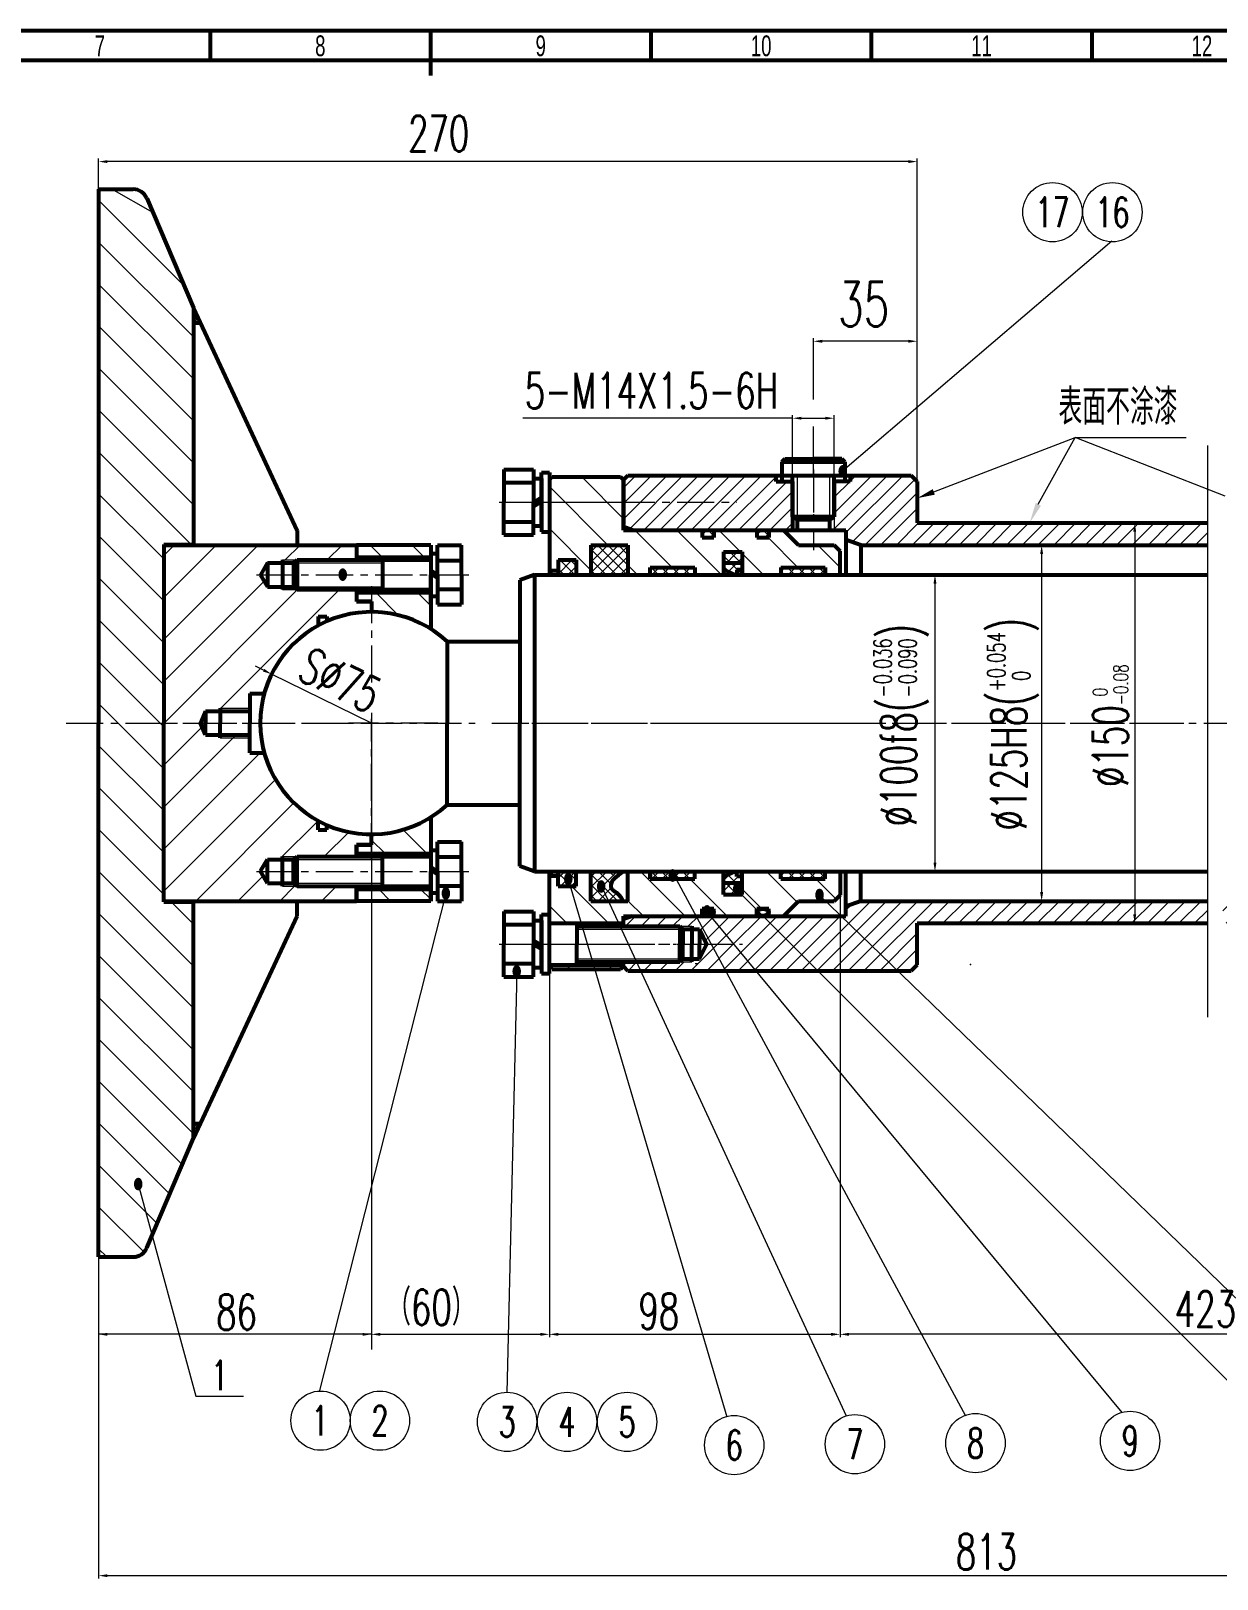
# Model space of a CAD drawing. Extents: x -25 to 1164, y -10 to 831.
# Drawn here: x 435 to 835, y 309 to 831 of the extents above; entities that cross this region are included whole.
import ezdxf
from ezdxf.enums import TextEntityAlignment as Align

# ---------------------------------------------------------------- set-up
doc = ezdxf.new("R2010")
doc.units = 0
doc.header["$LTSCALE"] = 10
doc.header["$MEASUREMENT"] = 0
for name, pattern in [('CENTER', [2, 1.25, -0.25, 0.25, -0.25]), ('G', [2, 1.25, -0.25, 0.25, -0.25]), ('PHANTOM', [2.5, 1.25, -0.25, 0.25, -0.25, 0.25, -0.25])]:
    doc.linetypes.add(name, pattern=pattern)
doc.layers.get('0').update_dxf_attribs({"linetype": 'CONTINUOUS', "lineweight": 53})
for name, color, linetype, lineweight in [('01', 7, 'CONTINUOUS', 53), ('02', 1, 'CONTINUOUS', 20), ('05', 4, 'G', 20), ('1', 1, 'CENTER', 20), ('3', 6, 'PHANTOM', 20), ('5', 5, 'CONTINUOUS', 20), ('6', 6, 'CONTINUOUS', 20)]:
    doc.layers.add(name, color=color, linetype=linetype, lineweight=lineweight)
doc.styles.add('INTECAD', font='GBTXT', dxfattribs={"width": 0.67, "bigfont": 'INTECAD'})
doc.styles.get("Standard").update_dxf_attribs({"font": 'txt.shx', "width": 0.67, "bigfont": 'hztxt.shx'})
pattern_1 = [(45, (100.9199, 31.05217), (-0.44194174, 0.44194174), []), (135, (100.9199, 31.05217), (-0.44194174, -0.44194174), [])]
pattern_2 = [(135, (100.92, 31.052), (-7.07107, -7.07107), [])]

msp = doc.modelspace()

# ---------------------------------------------------------------- hatches: boundary and pattern name
at = {"layer": '6'}
h = msp.add_hatch(dxfattribs=at)
h.set_pattern_fill('ANSI37', color=256, scale=5, style=0)
h.set_pattern_definition(pattern_1)
h.paths.add_polyline_path([(491.92, 732.62), (489.59, 737.62), (489.59, 732.62)])
h = msp.add_hatch(dxfattribs=at)
h.set_pattern_fill('_USER', color=256, scale=10, angle=135, style=0, pattern_type=0)
h.set_pattern_definition([(135, (0, 0), (-7.07107, -7.07107), [])])
h.paths.add_polyline_path([(634.57, 672.12), (610.57, 672.12), (609.57, 672.12), (609.57, 649.12), (612.57, 649.12), (612.57, 652.62), (618.57, 652.62), (618.57, 647.62), (623.57, 647.62), (623.57, 657.62), (636.07, 657.62), (636.07, 647.62), (643.57, 647.62), (643.57, 650.12), (658.57, 650.12), (658.57, 647.62), (668.27, 647.62), (668.27, 655.37), (674.57, 655.37), (674.57, 647.62), (687.57, 647.62), (687.57, 650.12), (702.57, 650.12), (702.57, 647.62), (707.57, 647.62), (707.57, 655.62), (705.57, 657.62), (693.57, 657.62), (688.51, 662.68), (683.57, 662.68), (683.57, 660.22), (679.57, 660.22), (679.57, 662.68), (665.07, 662.68), (665.07, 660.22), (661.07, 660.22), (661.07, 662.68), (634.57, 662.68)])
h.paths.add_polyline_path([(634.57, 679.62), (633.57, 680.62), (610.57, 680.62), (609.57, 679.62), (609.57, 672.12), (634.57, 672.12)])
h.paths.add_polyline_path([(707.57, 547.62), (705.57, 547.62), (705.57, 545.12), (690.57, 545.12), (687.57, 545.12), (687.57, 547.62), (674.58, 547.62), (674.57, 547.61), (674.57, 545.12), (674.57, 540.12), (674.57, 539.87), (674.26, 539.87), (679.57, 534.56), (679.57, 535.02), (683.57, 535.02), (683.57, 532.55), (688.51, 532.55), (693.57, 537.62), (705.57, 537.62), (707.57, 539.62)])
h.paths.add_polyline_path([(674.26, 539.87), (668.27, 539.87), (668.27, 547.62), (658.57, 547.62), (658.57, 545.12), (652.23, 545.12), (659.01, 532.55), (661.07, 532.55), (661.07, 535.02), (665.07, 535.02), (665.07, 532.55), (679.57, 532.55), (679.57, 534.56)])
h.paths.add_polyline_path([(652.23, 545.12), (643.57, 545.12), (643.57, 547.62), (636.07, 547.62), (636.07, 540.12), (636.07, 537.62), (629.42, 537.62), (632.88, 530.12), (634.57, 530.12), (634.57, 532.55), (659.01, 532.55)])
h.paths.add_polyline_path([(629.42, 537.62), (623.57, 537.62), (623.57, 547.62), (618.57, 547.62), (618.57, 542.62), (616.65, 542.62), (620.34, 530.12), (632.88, 530.12)])
h.paths.add_polyline_path([(616.65, 542.62), (612.57, 542.62), (612.57, 546.12), (609.57, 546.12), (609.57, 530.12), (620.34, 530.12)])
h.paths.add_polyline_path([(634.57, 515.62), (634.57, 516.12), (624.47, 516.12), (624.92, 514.62), (633.57, 514.62)])
h.paths.add_polyline_path([(634.57, 517.12), (624.18, 517.12), (624.47, 516.12), (634.57, 516.12)])
h.paths.add_polyline_path([(624.18, 517.12), (618.8, 517.12), (618.8, 516.12), (624.47, 516.12)])
h.paths.add_polyline_path([(624.47, 516.12), (610.05, 516.12), (609.57, 515.64), (609.57, 515.62), (610.57, 514.62), (624.92, 514.62)])
h.paths.add_polyline_path([(698.84, 537.43), (702.46, 537.43), (702.46, 541.86), (698.84, 541.86)], flags=25)
h.paths.add_polyline_path([(660.92, 531.89), (664.54, 531.89), (664.54, 536.32), (660.92, 536.32)], flags=9)
h.paths.add_polyline_path([(649.33, 544), (652.95, 544), (652.95, 548.43), (649.33, 548.43)], flags=9)
at = {"layer": '6', "linetype": 'Continuous'}
h = msp.add_hatch(dxfattribs=at)
h.set_pattern_fill('ANSI31', color=256, scale=30, style=0)
h.paths.add_polyline_path([(1047.47, 657.62), (1047.47, 681.12), (1012.45, 681.12), (1010.45, 679.12), (1010.45, 670.12, -0.414214), (1005.45, 665.12), (995.27, 665.12), (906.82, 665.12), (906.82, 657.62)])
h.paths.add_polyline_path([(831.58, 657.62), (831.58, 665.12), (733.57, 665.12), (733.57, 679.12), (731.57, 681.12), (725.36, 681.12), (711.01, 681.12), (711.01, 679.12), (705.57, 679.12), (705.57, 666.12), (705.57, 662.68), (709.57, 662.68), (709.57, 659.44), (714.57, 657.62)])
h.paths.add_polyline_path([(691.57, 662.68), (691.57, 679.12), (686.01, 679.12), (686.01, 681.12), (636.07, 681.12), (634.57, 679.62), (634.57, 663.77), (637.57, 662.68)])
h.paths.add_polyline_path([(638.88, 517.12), (634.57, 517.12), (634.57, 515.62), (636.07, 514.12), (640.27, 514.12)])
h.paths.add_polyline_path([(638.88, 517.12), (640.27, 514.12), (668.95, 514.12), (664.1, 523.12), (662.57, 523.12), (660.22, 518.12), (657.57, 518.12), (657.57, 517.12), (653.57, 517.12)])
h.paths.add_polyline_path([(637.57, 532.55), (634.57, 531.46), (634.57, 529.12), (653.57, 529.12), (657.57, 529.12), (657.57, 528.12), (660.22, 528.12), (662.57, 523.12), (664.1, 523.12), (659.01, 532.55)])
h.paths.add_polyline_path([(668.95, 514.12), (679.03, 514.12), (671.57, 523.12), (664.1, 523.12)], flags=17)
h.paths.add_polyline_path([(664.1, 523.12), (665.87, 523.12), (671.57, 523.12), (663.75, 532.55), (659.01, 532.55)])
h.paths.add_polyline_path([(681.58, 532.55), (663.75, 532.55), (679.03, 514.12), (700.01, 514.12)])
h.paths.add_polyline_path([(700.01, 514.12), (707.57, 514.12), (707.57, 532.55), (681.58, 532.55)])
h.paths.add_polyline_path([(707.98, 532.55), (707.57, 532.55), (707.57, 514.12), (727.02, 514.12)])
h.paths.add_polyline_path([(727.02, 514.12), (731.57, 514.12), (733.57, 516.12), (733.57, 530.12), (831.58, 530.12), (831.58, 537.62), (714.57, 537.62), (709.57, 535.8), (709.57, 532.55), (707.98, 532.55)])
h.paths.add_polyline_path([(836.58, 537.62), (836.58, 530.12), (842.31, 530.12), (842.31, 516.12), (844.31, 514.12), (890.31, 514.12), (892.31, 516.12), (892.31, 525.12, -0.414214), (897.31, 530.12), (901.82, 530.12), (901.82, 537.62)])
h.paths.add_polyline_path([(962.47, 530.12), (962.47, 537.62), (927.24, 537.62), (928.22, 530.12)])
h.paths.add_polyline_path([(928.22, 530.12), (927.24, 537.62), (906.82, 537.62), (906.82, 530.12)])
h.paths.add_polyline_path([(973.94, 530.12), (973.7, 537.62), (962.47, 537.62), (962.47, 530.12)])
h.paths.add_polyline_path([(1004.13, 530.12), (1003.48, 537.62), (973.7, 537.62), (973.94, 530.12)])
h.paths.add_polyline_path([(1010.45, 525.12), (1010.45, 516.12), (1012.45, 514.12), (1042.47, 514.12), (1042.47, 537.62), (1003.48, 537.62), (1004.13, 530.12), (1005.45, 530.12, -0.414214)])
h.paths.add_polyline_path([(1042.47, 514.12), (1047.47, 514.12), (1047.47, 537.62), (1042.47, 537.62)])
h.paths.add_polyline_path([(865.76, 522.07), (869.38, 522.07), (869.38, 526.5), (865.76, 526.5)], flags=24)
h.paths.add_polyline_path([(971.85, 536.57), (975.47, 536.57), (975.47, 541), (971.85, 541)], flags=9)
h = msp.add_hatch(dxfattribs=at)
h.set_pattern_fill('ANSI37', color=256, scale=20, style=0)
h.paths.add_polyline_path([(665.07, 662.68), (661.07, 662.68), (661.07, 660.22), (665.07, 660.22)])
h = msp.add_hatch(dxfattribs=at)
h.set_pattern_fill('ANSI37', color=256, scale=20, style=0)
h.set_pattern_definition([(45, (18.5, 1e-13), (-1.767767, 1.767767), []), (135, (18.5, 1e-13), (-1.767767, -1.767767), [])])
h.paths.add_polyline_path([(683.57, 662.68), (679.57, 662.68), (679.57, 660.22), (683.57, 660.22)])
at = {"layer": '6'}
h = msp.add_hatch(dxfattribs=at)
h.set_pattern_fill('_U', color=256, scale=10, angle=135, style=0, pattern_type=0)
h.set_pattern_definition(pattern_2)
h.paths.add_polyline_path([(549.59, 638.62), (549.59, 641.62), (544.59, 641.62), (544.59, 638.62)])
h.paths.add_polyline_path([(549.59, 641.62), (549.59, 635.12, -0.141569), (569.59, 629.34), (569.59, 641.62)])
h.paths.add_polyline_path([(544.59, 657.62), (544.59, 653.62), (569.59, 653.62), (569.59, 657.62)])
at = {"layer": '6', "linetype": 'Continuous'}
h = msp.add_hatch(dxfattribs=at)
h.set_pattern_fill('ANSI37', color=256, scale=20, style=0)
h.paths.add_polyline_path([(618.57, 647.62), (618.57, 652.62), (612.57, 652.62), (612.57, 647.62)])
h.paths.add_polyline_path([(612.57, 647.62), (612.57, 649.12), (609.57, 649.12), (609.57, 647.62)])
h.paths.add_polyline_path([(636.07, 647.62), (636.07, 657.62), (623.57, 657.62), (623.57, 647.62)])
h.paths.add_polyline_path([(658.57, 647.62), (658.57, 650.12), (643.57, 650.12), (643.57, 647.62)])
h.paths.add_polyline_path([(668.27, 647.62), (674.57, 647.62), (674.57, 655.37), (668.27, 655.37)])
h.paths.add_polyline_path([(702.57, 647.62), (702.57, 650.12), (687.57, 650.12), (687.57, 647.62)])
h.paths.add_polyline_path([(702.57, 545.12), (702.57, 547.62), (690.57, 547.62), (690.57, 545.12)])
h.paths.add_polyline_path([(690.57, 545.12), (690.57, 547.62), (687.57, 547.62), (687.57, 545.12)])
h.paths.add_polyline_path([(674.57, 540.12), (674.57, 543.66), (668.27, 543.66), (668.27, 540.12)])
h.paths.add_polyline_path([(672.72, 545.95), (672.72, 547.62), (672.18, 547.62), (668.36, 545.82), (668.27, 545.73), (668.27, 543.66), (674.57, 543.66), (674.57, 545.83), (674.45, 545.95)])
h.paths.add_polyline_path([(658.57, 545.12), (658.57, 547.62), (643.57, 547.62), (643.57, 545.12)])
h.paths.add_polyline_path([(623.57, 547.62), (623.57, 540.12), (623.57, 537.62), (634.2, 537.62), (633.89, 538.43), (633.51, 539.1), (633.09, 539.64), (632.64, 540.09), (632.19, 540.46), (631.75, 540.77), (631.34, 541.05), (630.99, 541.32), (630.71, 541.6), (630.5, 541.89), (630.35, 542.19), (630.27, 542.5), (630.24, 542.82), (630.27, 543.15), (630.36, 543.49), (630.49, 543.83), (630.67, 544.18), (630.91, 544.54), (631.23, 544.94), (631.65, 545.36), (632.19, 545.83), (632.85, 546.36), (633.67, 546.95), (634.66, 547.62)])
h.paths.add_polyline_path([(612.57, 542.67), (612.63, 542.62), (618.57, 542.62), (618.57, 547.62), (612.57, 547.62)])
h.paths.add_polyline_path([(612.57, 546.12), (612.57, 547.62), (609.57, 547.62), (609.57, 546.12)])
h.paths.add_polyline_path([(671.1, 539.56), (674.72, 539.56), (674.72, 544), (671.1, 544)], flags=9)
h.paths.add_polyline_path([(649.33, 544), (652.95, 544), (652.95, 548.43), (649.33, 548.43)], flags=9)
h.paths.add_polyline_path([(625.22, 540.29), (628.84, 540.29), (628.84, 544.72), (625.22, 544.72)], flags=24)
h.paths.add_polyline_path([(614.14, 542.8), (617.76, 542.8), (617.76, 547.23), (614.14, 547.23)], flags=24)
at = {"layer": '6'}
h = msp.add_hatch(dxfattribs=at)
h.set_pattern_fill('_U', color=256, scale=10, angle=135, style=0, pattern_type=0)
h.set_pattern_definition(pattern_2)
h.paths.add_polyline_path([(544.59, 541.62), (544.59, 537.62), (569.59, 537.62), (569.59, 541.62)])
h.paths.add_polyline_path([(544.59, 556.62), (544.59, 553.62), (549.59, 553.62), (549.59, 556.62)])
h.paths.add_polyline_path([(569.59, 553.62), (569.59, 565.9, -0.141569), (549.59, 560.12), (549.59, 553.62)])
at = {"layer": '6', "linetype": 'Continuous'}
h = msp.add_hatch(dxfattribs=at)
h.set_pattern_fill('ANSI37', color=256, scale=20, style=0)
h.set_pattern_definition([(315, (0, 1195.2335), (-1.767767, -1.767767), []), (225, (0, 1195.2335), (-1.767767, 1.767767), [])])
h.paths.add_polyline_path([(665.07, 532.55), (661.07, 532.55), (661.07, 535.02), (665.07, 535.02)])
h = msp.add_hatch(dxfattribs=at)
h.set_pattern_fill('ANSI37', color=256, scale=20, style=0)
h.set_pattern_definition([(315, (18.5, 1195.2335), (-1.767767, -1.767767), []), (225, (18.5, 1195.2335), (-1.767767, 1.767767), [])])
h.paths.add_polyline_path([(683.57, 532.55), (679.57, 532.55), (679.57, 535.02), (683.57, 535.02)])
at = {"layer": '6'}
h = msp.add_hatch(dxfattribs=at)
h.set_pattern_fill('ANSI37', color=256, scale=5, style=0)
h.set_pattern_definition(pattern_1)
h.paths.add_polyline_path([(491.92, 462.62), (489.59, 462.62), (489.59, 457.62)])

# ---------------------------------------------------------------- linework, layer by layer
for p, q in [((457.59, 777.62), (457.59, 597.62)), ((457.59, 777.62), (469.28, 777.62)), ((473.88, 774.57), (489.59, 737.62)), ((489.59, 737.62), (524.59, 662.62)), ((489.59, 737.62), (489.59, 657.62)), ((489.59, 737.62), (489.59, 657.62)), ((489.59, 732.62), (491.92, 732.62)), ((687.95, 685.68), (688.95, 686.68)), ((687.95, 685.68), (709.2, 685.68)), ((687.95, 685.68), (687.95, 681.12)), ((688.95, 686.68), (698.57, 686.68)), ((708.2, 686.68), (698.57, 686.68)), ((709.2, 685.68), (708.2, 686.68)), ((709.2, 685.68), (709.2, 681.12)), ((594.17, 683.12), (594.17, 672.12)), ((594.17, 683.12), (604.17, 683.12)), ((594.17, 678.71), (604.17, 678.71)), ((604.17, 683.12), (604.17, 672.12)), ((604.17, 680.06), (606.96, 680.06)), ((606.96, 664.17), (606.96, 682.07)), ((606.96, 680.06), (606.96, 662.17)), ((609.57, 682.07), (609.57, 647.62)), ((610.57, 680.62), (609.57, 679.62)), ((610.57, 680.62), (609.57, 679.62)), ((609.57, 679.62), (609.57, 647.62)), ((633.57, 680.62), (634.57, 679.62)), ((633.57, 680.62), (634.57, 679.62)), ((634.57, 679.62), (636.07, 681.12)), ((634.57, 679.62), (634.57, 664.62)), ((634.57, 679.62), (634.57, 664.62)), ((634.57, 679.62), (634.57, 664.62)), ((634.57, 662.68), (634.57, 679.62)), ((636.07, 681.12), (731.57, 681.12)), ((686.01, 679.12), (686.01, 681.12)), ((686.01, 679.12), (691.57, 679.12)), ((687.95, 681.12), (687.95, 679.12)), ((691.57, 667.12), (691.57, 681.12)), ((691.57, 667.12), (691.57, 679.12)), ((705.57, 679.12), (705.57, 681.12)), ((711.01, 679.12), (705.57, 679.12)), ((705.57, 667.12), (705.57, 679.12)), ((709.2, 681.12), (709.2, 679.12)), ((711.01, 681.12), (711.01, 679.12)), ((725.36, 681.12), (731.57, 681.12)), ((731.57, 681.12), (733.57, 679.12)), ((733.57, 679.12), (733.57, 665.12)), ((604.17, 672.12), (607.07, 673.81)), ((594.17, 661.12), (594.17, 672.12)), ((604.17, 661.12), (604.17, 672.12)), ((604.34, 670.76), (606.96, 672.29)), ((594.17, 665.53), (604.17, 665.53)), ((604.17, 664.17), (606.96, 664.17)), ((705.57, 667.12), (691.57, 667.12)), ((693.07, 666.12), (691.57, 667.12)), ((704.07, 666.12), (693.07, 666.12)), ((704.07, 666.12), (705.57, 667.12)), ((479.59, 657.87), (479.59, 597.62)), ((479.59, 657.87), (489.59, 657.87)), ((524.59, 662.62), (524.59, 657.62)), ((594.17, 661.12), (604.17, 661.12)), ((606.96, 662.17), (609.57, 662.17)), ((661.07, 662.68), (661.07, 660.22)), ((661.07, 662.62), (661.07, 660.22)), ((665.07, 662.68), (665.07, 660.22)), ((679.57, 662.62), (679.57, 660.15)), ((679.57, 662.55), (679.57, 660.15)), ((683.57, 662.62), (683.57, 660.22)), ((683.57, 662.62), (683.57, 660.15)), ((683.57, 662.62), (683.57, 660.15)), ((688.57, 662.62), (693.57, 657.62)), ((479.59, 657.62), (544.59, 657.62)), ((479.59, 657.62), (479.59, 597.62)), ((489.59, 657.62), (524.59, 657.62)), ((519.59, 652.62), (519.59, 642.62)), ((523.32, 651.62), (524.59, 652.62)), ((524.59, 652.62), (524.59, 642.62)), ((524.59, 652.62), (569.59, 652.62)), ((569.59, 657.62), (544.59, 657.62)), ((544.59, 657.62), (544.59, 652.62)), ((544.59, 657.62), (544.59, 652.62)), ((544.59, 653.62), (569.59, 653.62)), ((553.3, 652.69), (553.3, 642.55)), ((569.59, 657.62), (569.59, 629.34)), ((569.59, 657.62), (569.59, 647.62)), ((569.59, 654.82), (569.91, 654.82)), ((569.91, 654.82), (571.91, 654.82)), ((571.91, 657.62), (579.91, 657.62)), ((571.91, 657.62), (579.91, 657.62)), ((571.91, 647.62), (571.91, 657.62)), ((571.91, 647.62), (571.91, 657.62)), ((571.91, 652.5), (579.91, 652.5)), ((571.91, 652.5), (579.91, 652.5)), ((579.91, 647.62), (579.91, 657.62)), ((579.91, 647.62), (579.91, 657.62)), ((618.57, 652.62), (618.57, 647.62)), ((623.57, 657.62), (623.57, 647.62)), ((636.07, 657.62), (636.07, 647.62)), ((668.27, 655.37), (668.27, 647.62)), ((668.27, 655.37), (668.27, 647.62)), ((668.27, 655.37), (668.27, 647.62)), ((668.27, 655.37), (668.27, 647.62)), ((668.27, 655.12), (668.27, 647.62)), ((668.27, 655.12), (668.27, 647.62)), ((674.57, 655.37), (674.57, 647.62)), ((674.57, 655.37), (674.57, 647.62)), ((674.57, 655.12), (674.57, 647.62)), ((705.57, 657.62), (707.57, 655.62)), ((707.57, 647.62), (707.57, 655.62)), ((514.59, 651.62), (512.15, 647.55)), ((512.15, 647.55), (514.59, 643.62)), ((514.59, 651.62), (523.32, 651.62)), ((514.59, 651.62), (514.59, 643.62)), ((523.32, 651.62), (523.32, 643.62)), ((569.59, 637.62), (569.59, 647.62)), ((569.92, 648.99), (571.97, 647.64)), ((569.92, 647.87), (571.97, 646.52)), ((571.91, 647.62), (571.91, 637.62)), ((571.91, 647.62), (571.91, 637.62)), ((579.91, 647.62), (579.91, 637.62)), ((579.91, 647.62), (579.91, 637.62)), ((643.57, 647.62), (643.57, 650.12)), ((658.57, 650.12), (658.57, 647.62)), ((674.57, 651.58), (668.27, 651.58)), ((672.18, 647.62), (668.27, 649.46)), ((674.57, 649.28), (672.72, 649.28)), ((672.72, 649.28), (672.72, 647.62)), ((674.57, 650.12), (674.57, 647.62)), ((674.57, 650.12), (674.57, 647.62)), ((674.57, 650.12), (674.57, 647.62)), ((687.57, 650.12), (687.57, 647.62)), ((702.57, 650.12), (702.57, 647.62)), ((702.57, 647.62), (707.57, 647.62)), ((514.59, 643.62), (523.32, 643.62)), ((523.32, 643.62), (524.59, 642.62)), ((524.59, 642.62), (569.59, 642.62)), ((544.59, 642.62), (544.59, 638.62)), ((544.59, 642.62), (544.59, 638.62)), ((571.91, 642.73), (579.91, 642.73)), ((571.91, 642.73), (579.91, 642.73)), ((599.59, 645.8), (599.59, 597.62)), ((544.59, 641.62), (569.59, 641.62)), ((549.59, 638.62), (544.59, 638.62)), ((544.59, 638.62), (549.59, 638.62)), ((549.59, 638.62), (549.59, 635.12)), ((549.59, 638.62), (549.59, 635.12)), ((569.59, 640.42), (569.91, 640.42)), ((569.91, 640.42), (571.91, 640.42)), ((571.91, 637.62), (579.91, 637.62)), ((571.91, 637.62), (579.91, 637.62)), ((531.59, 633.62), (534.59, 633.62)), ((531.59, 633.62), (531.59, 630.51)), ((534.59, 633.62), (534.59, 631.99)), ((575.08, 625.12), (575.08, 597.62)), ((575.08, 625.12), (599.59, 625.12)), ((575.08, 625.12), (575.08, 597.62)), ((508.59, 607.62), (513.44, 607.62)), ((508.59, 607.62), (508.59, 597.62)), ((493.59, 601.62), (491.99, 597.62)), ((493.59, 601.62), (508.59, 601.62)), ((493.59, 601.62), (493.59, 597.62)), ((498.59, 602.62), (498.59, 597.62)), ((457.59, 417.62), (457.59, 597.62)), ((479.59, 537.37), (479.59, 597.62)), ((479.59, 537.62), (479.59, 597.62)), ((493.59, 593.62), (491.99, 597.62)), ((493.59, 593.62), (493.59, 597.62)), ((498.59, 592.62), (498.59, 597.62)), ((508.59, 587.62), (508.59, 597.62)), ((575.08, 570.12), (575.08, 597.62)), ((575.08, 570.12), (575.08, 597.62)), ((599.59, 549.44), (599.59, 597.62)), ((493.59, 593.62), (508.59, 593.62)), ((508.59, 587.62), (513.44, 587.62)), ((575.08, 570.12), (599.59, 570.12)), ((531.59, 561.62), (531.59, 564.72)), ((569.59, 565.9), (569.59, 537.62)), ((531.59, 561.62), (534.59, 561.62)), ((534.59, 561.62), (534.59, 563.25)), ((549.59, 556.62), (549.59, 560.12)), ((544.59, 552.62), (544.59, 556.62)), ((544.59, 552.62), (544.59, 556.62)), ((544.59, 556.62), (549.59, 556.62)), ((549.59, 556.62), (544.59, 556.62)), ((544.59, 552.62), (544.59, 556.62)), ((544.59, 556.62), (544.59, 552.62)), ((549.59, 556.62), (544.59, 556.62)), ((544.59, 556.62), (549.59, 556.62)), ((544.59, 553.62), (569.59, 553.62)), ((569.59, 557.62), (569.59, 547.62)), ((569.59, 554.82), (569.91, 554.82)), ((569.91, 554.82), (571.91, 554.82)), ((571.91, 557.62), (579.91, 557.62)), ((571.91, 557.62), (579.91, 557.62)), ((571.91, 547.62), (571.91, 557.62)), ((571.91, 547.62), (571.91, 557.62)), ((579.91, 547.62), (579.91, 557.62)), ((579.91, 547.62), (579.91, 557.62)), ((512.15, 547.68), (514.59, 551.62)), ((514.59, 551.62), (523.32, 551.62)), ((514.59, 543.62), (514.59, 551.62)), ((519.59, 542.62), (519.59, 552.62)), ((523.32, 551.62), (524.59, 552.62)), ((523.32, 543.62), (523.32, 551.62)), ((524.59, 552.62), (569.59, 552.62)), ((524.59, 542.62), (524.59, 552.62)), ((553.3, 542.54), (553.3, 552.68)), ((569.92, 548.99), (571.97, 547.64)), ((571.91, 552.5), (579.91, 552.5)), ((571.91, 552.5), (579.91, 552.5)), ((514.59, 543.62), (512.15, 547.68)), ((514.59, 543.62), (523.32, 543.62)), ((523.32, 543.62), (524.59, 542.62)), ((569.59, 537.62), (569.59, 547.62)), ((569.92, 547.87), (571.97, 546.52)), ((571.91, 547.62), (571.91, 537.62)), ((571.91, 547.62), (571.91, 537.62)), ((579.91, 547.62), (579.91, 537.62)), ((579.91, 547.62), (579.91, 537.62)), ((609.57, 513.17), (609.57, 547.62)), ((609.57, 546.12), (612.57, 546.12)), ((609.57, 546.12), (612.57, 546.12)), ((612.57, 542.62), (612.57, 546.12)), ((612.57, 542.62), (612.57, 546.12)), ((618.57, 542.62), (618.57, 547.62)), ((618.57, 542.62), (618.57, 547.62)), ((618.57, 542.62), (618.57, 547.62)), ((623.57, 537.62), (623.57, 547.62)), ((623.57, 545.12), (623.57, 547.62)), ((623.57, 545.12), (623.57, 547.62)), ((623.57, 545.12), (623.57, 547.62)), ((623.57, 540.12), (623.57, 547.62)), ((636.07, 537.62), (636.07, 547.62)), ((636.07, 540.12), (636.07, 547.62)), ((636.07, 540.12), (636.07, 547.62)), ((643.57, 547.62), (643.57, 545.12)), ((643.57, 545.12), (643.57, 547.62)), ((643.57, 545.12), (643.57, 547.62)), ((643.57, 545.12), (658.57, 545.12)), ((658.57, 545.12), (658.57, 547.62)), ((658.57, 545.12), (658.57, 547.62)), ((668.27, 539.87), (668.27, 547.62)), ((668.27, 539.87), (668.27, 547.62)), ((668.27, 540.12), (668.27, 547.62)), ((668.27, 540.12), (668.27, 547.62)), ((672.18, 547.62), (668.27, 545.78)), ((674.57, 543.66), (668.27, 543.66)), ((672.72, 545.95), (672.72, 547.62)), ((674.57, 545.95), (672.72, 545.95)), ((674.57, 545.12), (674.57, 547.62)), ((674.57, 539.87), (674.57, 547.62)), ((674.57, 540.12), (674.57, 547.62)), ((674.57, 545.12), (674.57, 547.62)), ((687.57, 545.12), (687.57, 547.62)), ((702.57, 547.62), (707.57, 547.62)), ((702.57, 545.12), (702.57, 547.62)), ((707.57, 547.62), (707.57, 539.62)), ((524.59, 542.62), (569.59, 542.62)), ((544.59, 542.62), (544.59, 537.62)), ((544.59, 537.62), (544.59, 542.62)), ((544.59, 537.62), (544.59, 542.62)), ((544.59, 537.62), (544.59, 542.62)), ((544.59, 541.62), (569.59, 541.62)), ((569.59, 540.42), (569.91, 540.42)), ((569.91, 540.42), (571.91, 540.42)), ((571.91, 542.73), (579.91, 542.73)), ((571.91, 542.73), (579.91, 542.73)), ((612.57, 542.62), (618.57, 542.62)), ((612.57, 542.62), (618.57, 542.62)), ((705.57, 537.62), (707.57, 539.62)), ((479.59, 537.62), (544.59, 537.62)), ((479.59, 537.37), (489.59, 537.37)), ((489.59, 457.62), (489.59, 537.62)), ((489.59, 457.62), (524.59, 532.62)), ((524.59, 532.62), (524.59, 537.62)), ((569.59, 537.62), (544.59, 537.62)), ((569.59, 537.62), (544.59, 537.62)), ((571.91, 537.62), (579.91, 537.62)), ((571.91, 537.62), (579.91, 537.62)), ((594.17, 534.12), (604.17, 534.12)), ((594.17, 534.12), (594.17, 523.12)), ((604.17, 534.12), (604.17, 523.12)), ((606.96, 515.17), (606.96, 533.07)), ((606.96, 533.07), (609.57, 533.07)), ((634.57, 529.12), (634.57, 532.55)), ((661.07, 532.62), (661.07, 535.02)), ((661.07, 532.62), (661.07, 535.02)), ((665.07, 535.02), (661.07, 535.02)), ((661.07, 532.62), (661.07, 535.02)), ((661.07, 532.62), (665.07, 532.62)), ((665.07, 532.62), (665.07, 535.02)), ((665.07, 532.62), (665.07, 535.02)), ((679.57, 532.62), (679.57, 535.02)), ((683.57, 535.02), (679.57, 535.02)), ((679.57, 532.62), (679.57, 535.02)), ((679.57, 532.62), (679.57, 535.02)), ((679.57, 532.62), (683.57, 532.62)), ((683.57, 532.62), (683.57, 535.02)), ((683.57, 532.62), (683.57, 535.02)), ((688.57, 532.62), (693.57, 537.62)), ((594.17, 529.71), (604.17, 529.71)), ((604.17, 531.06), (606.96, 531.06)), ((606.96, 531.06), (606.96, 513.17)), ((609.57, 530.12), (634.57, 530.12)), ((618.8, 530.12), (618.8, 523.12)), ((618.8, 529.12), (653.57, 529.12)), ((634.57, 529.12), (634.57, 531.46)), ((634.57, 529.12), (634.57, 531.17)), ((634.57, 529.12), (634.57, 530.62)), ((634.57, 529.12), (653.57, 529.12)), ((653.57, 529.12), (654.57, 528.12)), ((653.57, 529.12), (653.57, 523.12)), ((654.57, 528.12), (654.57, 523.12)), ((654.57, 528.12), (660.22, 528.12)), ((657.57, 529.12), (657.57, 523.12)), ((657.57, 528.12), (657.57, 523.12)), ((660.22, 528.12), (660.22, 523.12)), ((660.22, 528.12), (662.63, 522.99)), ((733.57, 516.12), (733.57, 530.12)), ((733.57, 516.12), (733.57, 530.12)), ((594.17, 512.12), (594.17, 523.12)), ((603.98, 523.12), (606.87, 521.43)), ((604.14, 524.47), (607.04, 522.78)), ((604.17, 512.12), (604.17, 523.12)), ((618.8, 516.12), (618.8, 523.12)), ((653.57, 517.12), (653.57, 523.12)), ((654.57, 518.12), (654.57, 523.12)), ((657.57, 518.12), (657.57, 523.12)), ((657.57, 517.12), (657.57, 523.12)), ((660.22, 518.12), (662.63, 523.24)), ((660.22, 518.12), (660.22, 523.12)), ((618.8, 517.12), (653.57, 517.12)), ((634.57, 515.62), (634.57, 517.12)), ((634.57, 515.62), (634.57, 517.12)), ((634.57, 515.62), (634.57, 517.12)), ((653.57, 517.12), (654.57, 518.12)), ((654.57, 518.12), (660.22, 518.12)), ((594.17, 516.53), (604.17, 516.53)), ((594.17, 512.12), (604.17, 512.12)), ((604.17, 515.17), (606.96, 515.17)), ((609.57, 516.12), (634.57, 516.12)), ((610.57, 514.62), (609.57, 515.62)), ((633.57, 514.62), (634.57, 515.62)), ((634.57, 515.62), (636.07, 514.12)), ((636.07, 514.12), (731.57, 514.12)), ((733.57, 516.12), (731.57, 514.12)), ((489.59, 462.62), (491.92, 462.62)), ((473.88, 420.66), (489.59, 457.62)), ((457.59, 417.62), (469.28, 417.62))]:
    msp.add_line(p, q)
at = {"linetype": 'Continuous'}
for p, q in [((606.96, 682.07), (609.57, 682.07)), ((705.57, 679.12), (705.57, 667.12)), ((709.57, 662.68), (709.57, 647.62)), ((714.57, 657.62), (714.57, 647.62)), ((709.57, 532.55), (709.57, 547.62)), ((714.57, 537.62), (714.57, 547.62)), ((606.96, 513.17), (609.57, 513.17))]:
    msp.add_line(p, q, dxfattribs=at)
for points in [[(-25, -10), (1164, -10), (1164, 831), (-25, 831)], [(0, 0), (1154, 0), (1154, 821), (0, 821)]]:
    msp.add_lwpolyline(points, close=True)
for points in [[(495.19, 831), (495.19, 821)], [(569.5, 831), (569.5, 816)], [(569.5, 831), (569.5, 821)], [(643.81, 831), (643.81, 821)], [(718.12, 831), (718.12, 821)], [(792.44, 831), (792.44, 821)]]:
    msp.add_lwpolyline(points)
msp.add_lwpolyline([(634.66, 547.62), (633.67, 546.95), (632.85, 546.36), (632.19, 545.83), (631.65, 545.36), (631.23, 544.94), (630.91, 544.54), (630.67, 544.18), (630.49, 543.83), (630.36, 543.49), (630.27, 543.15), (630.24, 542.82), (630.27, 542.5), (630.35, 542.19), (630.5, 541.89), (630.71, 541.6), (630.99, 541.32), (631.34, 541.05), (631.75, 540.77), (632.19, 540.46), (632.64, 540.09), (633.09, 539.64), (633.51, 539.1), (633.89, 538.43), (634.2, 537.62)], dxfattribs=at)
for centre, radius, start, end in [((469.28, 772.62), 5, 23.0255, 90), ((549.59, 597.62), 37.5, 47.1666, 180), ((549.59, 597.62), 37.5, 180, 312.8334), ((469.28, 422.62), 5, 270, 336.9745)]:
    msp.add_arc(centre, radius, start, end)
for centre in [(663.07, 533.82), (681.57, 533.82)]:
    msp.add_ellipse(centre, major_axis=(2, 0), ratio=0.6)
at = {"color": 1}
for points in [[(733.57, 673.44), (738.82, 676.52), (739.53, 674.66)], [(771.51, 665.12), (773.54, 671.88), (775.29, 670.91)]]:
    msp.add_solid(points, dxfattribs=at)
at = {"layer": '01'}
for p, q in [((610.57, 680.62), (633.57, 680.62)), ((610.57, 680.62), (633.57, 680.62)), ((691.57, 679.12), (691.57, 662.68)), ((637.57, 662.68), (634.57, 663.77)), ((693.07, 666.12), (693.07, 662.68)), ((704.07, 666.12), (704.07, 662.68)), ((733.57, 665.12), (831.58, 665.12)), ((634.57, 662.68), (709.57, 662.68)), ((661.07, 660.22), (665.07, 660.22)), ((679.57, 660.15), (683.57, 660.15)), ((714.57, 657.62), (709.57, 659.44)), ((612.57, 652.62), (612.57, 647.62)), ((612.57, 652.62), (618.57, 652.62)), ((623.57, 657.62), (636.07, 657.62)), ((668.27, 655.37), (674.57, 655.37)), ((668.27, 655.37), (674.57, 655.37)), ((693.57, 657.62), (705.57, 657.62)), ((714.57, 657.62), (831.58, 657.62)), ((604.59, 647.62), (599.59, 645.8)), ((604.59, 647.62), (831.58, 647.62)), ((604.59, 647.62), (604.59, 547.62)), ((609.57, 649.12), (612.57, 649.12)), ((618.57, 647.62), (623.57, 647.62)), ((636.07, 647.62), (643.57, 647.62)), ((638.57, 647.62), (643.57, 647.62)), ((643.57, 650.12), (658.57, 650.12)), ((658.57, 647.62), (668.27, 647.62)), ((674.57, 647.62), (676.27, 647.62)), ((674.57, 647.62), (687.57, 647.62)), ((674.57, 647.62), (676.27, 647.62)), ((687.57, 650.12), (702.57, 650.12)), ((604.59, 547.62), (599.59, 549.44)), ((604.59, 547.62), (831.58, 547.62)), ((609.57, 546.12), (612.57, 546.12)), ((612.57, 542.62), (612.57, 547.62)), ((618.57, 547.62), (623.57, 547.62)), ((636.07, 547.62), (643.57, 547.62)), ((638.57, 547.62), (643.57, 547.62)), ((643.57, 545.12), (655.98, 545.12)), ((655.98, 547.62), (668.27, 547.62)), ((674.57, 547.62), (676.27, 547.62)), ((674.57, 547.62), (687.57, 547.62)), ((687.57, 545.12), (702.57, 545.12)), ((612.57, 542.62), (618.57, 542.62)), ((668.27, 539.87), (674.57, 539.87)), ((623.57, 537.62), (636.07, 537.62)), ((637.57, 532.55), (634.57, 531.46)), ((634.57, 532.55), (709.57, 532.55)), ((661.07, 535.02), (665.07, 535.02)), ((679.57, 535.02), (683.57, 535.02)), ((693.57, 537.62), (705.57, 537.62)), ((714.57, 537.62), (709.57, 535.8)), ((714.57, 537.62), (831.58, 537.62)), ((733.57, 530.12), (831.58, 530.12)), ((610.57, 514.62), (633.57, 514.62))]:
    msp.add_line(p, q, dxfattribs=at)
at = {"layer": '02'}
for p, q in [((691.57, 679.12), (691.57, 666.12)), ((705.57, 679.12), (705.57, 666.12)), ((634.57, 528.12), (654.57, 528.12)), ((634.57, 528.12), (654.57, 528.12)), ((654.57, 528.12), (659.57, 528.12)), ((634.57, 518.12), (659.57, 518.12))]:
    msp.add_line(p, q, dxfattribs=at)
msp.add_point((751.54, 516.18), dxfattribs=at)
at = {"layer": '05'}
for p, q in [((698.57, 683.08), (698.57, 655.95)), ((698.57, 681.12), (698.57, 665.62)), ((604.96, 672.12), (638.01, 672.12)), ((610.57, 672.12), (634.57, 672.12)), ((506.34, 597.62), (541.4, 597.62)), ((547.42, 597.62), (584.55, 597.62)), ((590.19, 597.62), (962.35, 597.62)), ((599.74, 597.62), (599.87, 597.62)), ((603.65, 597.62), (710.65, 597.62)), ((623.75, 597.62), (652.46, 597.62)), ((658.69, 597.62), (722.96, 597.62)), ((694.73, 597.62), (716.08, 597.62)), ((725.96, 597.62), (827.2, 597.62)), ((604.96, 523.12), (638.01, 523.12)), ((610.57, 523.12), (634.57, 523.12)), ((631.31, 523.12), (652.46, 523.12)), ((658.69, 523.12), (674.65, 523.12)), ((658.69, 516.62), (659.57, 516.62))]:
    msp.add_line(p, q, dxfattribs=at)
at = {"layer": '1'}
for p, q in [((698.57, 681.12), (698.57, 665.62)), ((592.65, 672.12), (672.83, 672.12)), ((510.88, 647.62), (582.47, 647.62)), ((549.59, 643.84), (549.59, 610.92)), ((446.68, 597.62), (504.44, 597.62)), ((446.68, 597.62), (504.44, 597.62)), ((470.98, 597.62), (556.62, 597.62)), ((470.98, 597.62), (556.62, 597.62)), ((571.99, 597.62), (541.81, 597.62)), ((549.59, 551.39), (549.59, 599.03)), ((510.88, 547.62), (582.47, 547.62)), ((592.65, 523.12), (665.87, 523.12))]:
    msp.add_line(p, q, dxfattribs=at)
at = {"layer": '3', "linetype": 'Continuous'}
msp.add_line((831.58, 498.43), (831.58, 691.19), dxfattribs=at)
at = {"layer": '5'}
for p, q in [((457.59, 663.62), (457.59, 787.95)), ((730.57, 786.95), (460.59, 786.95)), ((733.57, 679.12), (733.57, 787.95)), ((709.2, 683.4), (799.15, 760.2)), ((698.57, 706.71), (698.57, 727.37)), ((730.57, 726.37), (701.57, 726.37)), ((691.57, 700.42), (600.6, 700.42)), ((691.57, 679.12), (691.57, 701.42)), ((694.57, 700.42), (702.57, 700.42)), ((705.57, 679.12), (705.57, 701.42)), ((698.57, 681.12), (698.57, 697.63)), ((739.17, 675.59), (786.83, 693.87)), ((774.41, 671.4), (786.83, 693.87)), ((837.42, 674.16), (786.83, 693.87)), ((786.83, 693.87), (797.78, 693.87)), ((797.78, 693.87), (824.22, 693.87)), ((806.92, 662.12), (806.92, 533.12)), ((775.54, 654.62), (775.54, 540.62)), ((739.58, 644.62), (739.58, 550.62)), ((513.23, 615.46), (510.53, 616.78)), ((549.59, 597.62), (515.92, 614.14)), ((549.59, 601.09), (549.59, 386.47)), ((609.57, 547.62), (609.57, 390.53)), ((615.95, 545.01), (669.45, 363.68)), ((651.53, 546.41), (749.92, 364.07)), ((707.57, 547.62), (707.57, 390.53)), ((574.67, 540.19), (531.92, 372.17)), ((627.12, 542.59), (709.59, 364)), ((672.41, 541.72), (849.68, 364.42)), ((700.65, 539.64), (882.23, 363.86)), ((662.51, 534.05), (802.55, 365.14)), ((598.56, 513.89), (595.22, 371.76)), ((457.59, 464.17), (457.59, 309.16)), ((470.95, 442.17), (490.4, 370.68)), ((457.59, 407.31), (457.59, 391.54)), ((549.59, 391.53), (457.59, 391.53)), ((552.59, 391.53), (606.57, 391.53)), ((612.57, 391.53), (704.57, 391.53)), ((959.47, 391.53), (710.57, 391.53)), ((490.4, 370.68), (506.4, 370.68)), ((460.59, 310.16), (1082.47, 310.16))]:
    msp.add_line(p, q, dxfattribs=at)
for centre in [(779.2, 769.88), (799.42, 769.88), (532.44, 362.42), (552.44, 362.42), (595.32, 362.02), (615.54, 362.02), (635.77, 362.02), (805.37, 355.6), (671.88, 354.16), (712.59, 354.46), (753.24, 354.85)]:
    msp.add_circle(centre, 10, dxfattribs=at)
for points in [[(460.59, 787.45), (460.59, 786.45), (457.59, 786.95)], [(730.57, 787.45), (730.57, 786.45), (733.57, 786.95)], [(701.57, 726.87), (701.57, 725.87), (698.57, 726.37)], [(730.57, 726.87), (730.57, 725.87), (733.57, 726.37)], [(694.57, 700.92), (694.57, 699.92), (691.57, 700.42)], [(702.57, 700.92), (702.57, 699.92), (705.57, 700.42)], [(806.42, 662.12), (807.42, 662.12), (806.92, 665.12)], [(775.04, 654.62), (776.04, 654.62), (775.54, 657.62)], [(739.08, 644.62), (740.08, 644.62), (739.58, 647.62)], [(513.45, 615.91), (513.01, 615.01), (515.92, 614.14)], [(739.08, 550.62), (740.08, 550.62), (739.58, 547.62)], [(775.04, 540.62), (776.04, 540.62), (775.54, 537.62)], [(806.42, 533.12), (807.42, 533.12), (806.92, 530.12)], [(460.59, 392.04), (460.59, 391.04), (457.59, 391.54)], [(546.59, 392.03), (546.59, 391.03), (549.59, 391.53)], [(552.59, 392.03), (552.59, 391.03), (549.59, 391.53)], [(606.57, 392.03), (606.57, 391.03), (609.57, 391.53)], [(612.57, 392.03), (612.57, 391.03), (609.57, 391.53)], [(704.57, 392.03), (704.57, 391.03), (707.57, 391.53)], [(710.57, 392.03), (710.57, 391.03), (707.57, 391.53)], [(460.59, 310.66), (460.59, 309.66), (457.59, 310.16)]]:
    msp.add_solid(points, dxfattribs=at)
at = {"layer": '6'}
for p, q in [((486.37, 745.18), (457.59, 773.96)), ((475.92, 769.77), (462.09, 777.62)), ((489.59, 727.82), (457.59, 759.82)), ((489.59, 713.68), (457.59, 745.68)), ((489.59, 699.54), (457.59, 731.54)), ((489.59, 685.39), (457.59, 717.39)), ((489.59, 671.25), (457.59, 703.25)), ((488.83, 657.87), (457.59, 689.11)), ((693.07, 681.12), (693.07, 666.12)), ((704.07, 681.12), (704.07, 666.12)), ((479.59, 652.97), (457.59, 674.97)), ((705.57, 667.12), (705.57, 662.68)), ((479.59, 638.83), (457.59, 660.83)), ((479.59, 639.97), (497.23, 657.62)), ((479.59, 625.83), (511.38, 657.62)), ((479.59, 654.11), (483.09, 657.62)), ((519.59, 652.62), (524.59, 652.62)), ((520.52, 652.62), (525.52, 657.62)), ((534.66, 652.62), (539.66, 657.62)), ((514.59, 651.62), (553.3, 651.62)), ((519.52, 651.62), (519.59, 651.69)), ((668.36, 649.42), (668.27, 649.5)), ((674.45, 649.28), (674.57, 649.41)), ((674.58, 647.62), (674.57, 647.62)), ((479.59, 624.68), (457.59, 646.68)), ((479.59, 611.69), (513.41, 645.51)), ((479.66, 597.62), (524.66, 642.62)), ((498.8, 602.62), (538.8, 642.62)), ((514.59, 643.62), (553.3, 643.62)), ((519.59, 642.62), (524.59, 642.62)), ((479.59, 610.54), (457.59, 632.54)), ((478.37, 597.62), (457.59, 618.4)), ((464.23, 597.62), (457.59, 604.26)), ((497.8, 601.62), (498.59, 602.4)), ((498.59, 602.62), (508.59, 602.62)), ((498.59, 602.4), (498.8, 602.62)), ((479.59, 582.26), (464.23, 597.62)), ((479.59, 596.4), (478.37, 597.62)), ((479.59, 597.54), (479.66, 597.62)), ((479.59, 583.4), (492.5, 596.32)), ((479.59, 568.12), (457.59, 590.12)), ((479.59, 569.26), (502.94, 592.62)), ((498.59, 592.62), (508.59, 592.62)), ((502.94, 592.62), (503.94, 593.62)), ((479.59, 555.12), (512.09, 587.62)), ((479.59, 553.97), (457.59, 575.97)), ((479.59, 540.97), (517.25, 578.63)), ((490.37, 537.62), (523.46, 570.71)), ((518.51, 551.62), (531.59, 564.69)), ((479.59, 539.83), (457.59, 561.83)), ((533.65, 552.62), (541.94, 560.9)), ((514.59, 551.62), (553.3, 551.62)), ((519.59, 552.62), (524.59, 552.62)), ((489.59, 515.69), (457.59, 547.69)), ((504.51, 537.62), (513.06, 546.16)), ((514.59, 543.62), (553.3, 543.62)), ((668.36, 545.82), (668.27, 545.73)), ((674.45, 545.95), (674.57, 545.83)), ((674.58, 547.62), (674.57, 547.61)), ((518.65, 537.62), (523.65, 542.62)), ((519.59, 542.62), (524.59, 542.62)), ((532.8, 537.62), (537.8, 542.62)), ((612.63, 542.62), (612.57, 542.67)), ((489.59, 501.55), (457.59, 533.55)), ((489.59, 529.83), (482.05, 537.37)), ((618.8, 528.12), (654.57, 528.12)), ((634.57, 528.12), (654.57, 528.12)), ((653.57, 529.12), (657.57, 529.12)), ((489.59, 487.4), (457.59, 519.4)), ((618.8, 518.12), (654.57, 518.12)), ((653.57, 517.12), (657.57, 517.12)), ((609.57, 515.64), (610.05, 516.12)), ((489.59, 473.26), (457.59, 505.26)), ((489.59, 459.12), (457.59, 491.12)), ((485.82, 448.75), (457.59, 476.98)), ((481.6, 438.82), (457.59, 462.84)), ((477.38, 428.9), (457.59, 448.69)), ((472.93, 419.2), (457.59, 434.55)), ((460.38, 417.62), (457.59, 420.41))]:
    msp.add_line(p, q, dxfattribs=at)

# ---------------------------------------------------------------- texts
at = {"layer": '5', "width": 0.67}
for s, p in [('17', (779.2, 769.88)), ('16', (799.42, 769.88)), ('1', (532.22, 362.42)), ('2', (552.44, 362.42)), ('3', (595.32, 362.02)), ('4', (615.54, 362.02)), ('5', (635.77, 362.02)), ('9', (805.37, 355.6)), ('6', (671.88, 354.16)), ('7', (712.59, 354.46)), ('8', (753.24, 354.85))]:
    msp.add_text(s, height=10, dxfattribs=at).set_placement(p, align=Align.MIDDLE_CENTER)
msp.add_text('1', height=10, dxfattribs=at).set_placement((498.4, 372.68), align=Align.CENTER)
at = {"layer": '5', "attachment_point": 5}
for s, insert, char_height, width in [('270', (572.26, 796.41), 12, 12.3), ('35', (715.54, 738.89), 15, 9.3), ('5-M14X1.5-6H', (643.98, 709.73), 12, 39.7), ('表面不涂漆', (801.29, 704.21), 12, 41.3), ('（60）', (569.79, 400.54), 12, 40.2191), ('86', (504.11, 399.01), 12, 9.3), ('98', (646.48, 399.29), 12, 9.3), ('423', (830.76, 400.05), 12, 12.8), ('{\\Ftxt.shx|c0;813}', (756.91, 318.21), 12, 12.3)]:
    msp.add_mtext(s, dxfattribs=dict(at, insert=insert, char_height=char_height, width=width))
at = {"layer": '5', "char_height": 12, "attachment_point": 5}
for s, insert, width, rotation in [('\\A1;{\\Ftxt.shx|c0;%%C125H8(\\Ftxt.shx,hztxt.shx|c0;\\H0.5x;\\S+0.054^  0;\\Ftxt.shx|c0;\\H2x;)}', (765.87, 597.23), 78.571, 90), ('%%C100f8({\\H0.5x;\\S-0.036^ -0.090;})', (728.14, 596.91), 72.7457, 90), ('S%%C75', (539.01, 612.06), 37.7988, 333.9), ('{\\Ftxt.shx|c0;%%C150\\Ftxt.shx,hztxt.shx|c0;\\H0.4167x;\\S 0^ -0.08;}', (798.75, 596.76), 52.2455, 90)]:
    msp.add_mtext(s, dxfattribs=dict(at, insert=insert, width=width, rotation=rotation))
at = {"layer": '6', "style": 'INTECAD', "width": 0.67}
for s, p in [('7', (458.03, 826)), ('8', (532.34, 826)), ('9', (606.66, 826)), ('10', (680.97, 826)), ('11', (755.28, 826)), ('12', (829.59, 826))]:
    msp.add_text(s, height=7, dxfattribs=at).set_placement(p, align=Align.MIDDLE)
at = {"layer": '6', "width": 0.67}
for p in [(708.47, 682.49), (539.91, 647.65), (651.14, 546.22), (615.95, 545.01), (627.03, 542.51), (672.91, 541.78), (574.67, 540.19), (700.65, 539.64), (662.73, 534.1), (598.56, 513.89), (470.95, 442.17)]:
    msp.add_text('●', height=4, dxfattribs=at).set_placement(p, align=Align.MIDDLE)

doc.saveas('drawing.dxf')
